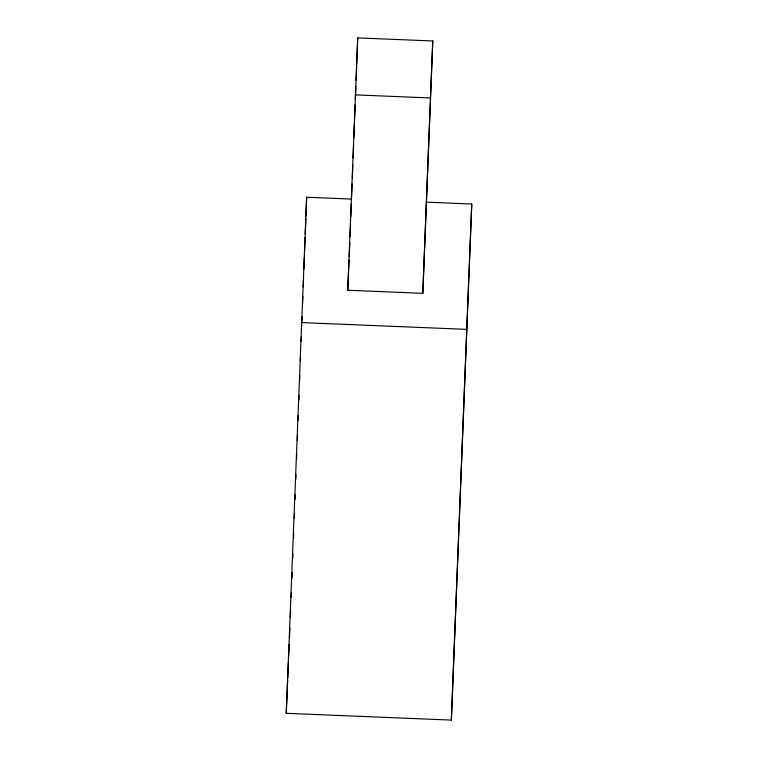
<?xml version="1.0" encoding="UTF-8"?>
<svg xmlns="http://www.w3.org/2000/svg" width="758" height="758" viewBox="0 0 758 758"><rect width="100%" height="100%" fill="white"/><g stroke="black" fill="none" stroke-linecap="round" stroke-linejoin="round"><path stroke-width="1.14" d="M426.934 202.178L471.751 204.016L451.351 720.1L286.249 713.316L306.649 197.232L351.466 199.079M292.001 578.534L292.228 572.631M292.777 558.466L292.958 553.738M293.545 538.398L293.725 533.67M294.322 518.33L294.502 513.602M295.042 499.437L295.222 494.718M295.81 479.369L295.999 474.65M296.586 459.301L296.766 454.582M297.307 440.417L297.534 434.514M298.084 420.349L298.264 415.621M298.851 400.281L299.031 395.553M299.581 381.388L299.808 375.485M300.348 361.32L300.528 356.601M301.115 341.252L301.305 336.533M301.892 321.184L302.072 316.465M302.527 304.659L302.84 296.397M303.209 286.95L303.57 277.504M303.882 269.242L304.337 257.436M304.564 251.533L305.114 237.368M305.247 233.834L305.834 218.484M305.929 216.125L306.649 197.232M347.761 290.248L357.71 37.9L432.761 40.979L422.803 293.327L347.761 290.248L349.059 260.013M350.575 223.856L350.054 236.761M350.84 216.788L351.342 203.845M351.56 197.961L352.11 183.843M352.337 177.95L352.83 165.007M353.105 157.948L353.598 144.996M353.872 137.937L354.365 124.994M354.592 119.11L355.132 104.983M355.36 99.099L355.862 86.156M356.089 80.272L356.63 66.145M356.715 63.795L357.71 37.9M422.803 293.327L432.761 40.979M451.351 720.1L471.751 204.016M286.249 713.316L287.67 680.21M287.775 677.841L288.438 662.473M288.637 657.745L289.196 644.736M289.509 637.639L289.916 628.183M290.371 617.533L290.674 610.446M291.233 597.437L291.442 592.709M349.211 256.526L349.808 242.569M355.265 94.873L430.307 97.953M301.258 322.576L466.359 329.36"/></g></svg>
